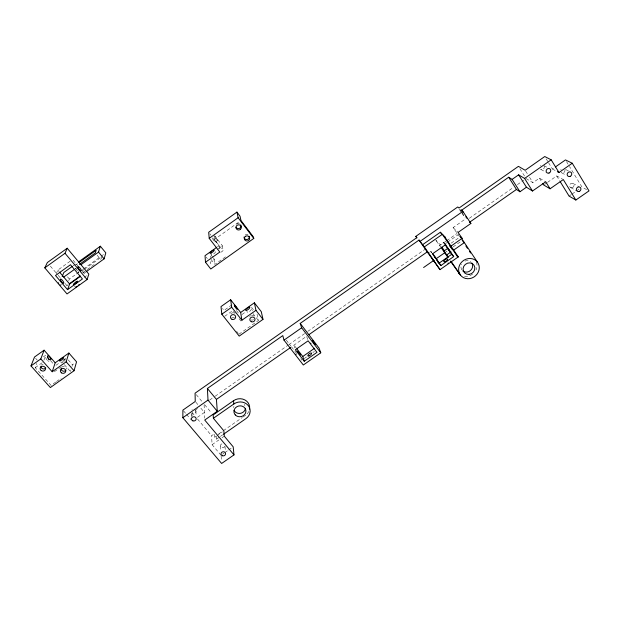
<?xml version="1.0" encoding="UTF-8"?>
<svg xmlns="http://www.w3.org/2000/svg" width="620" height="620" viewBox="0 0 620 620"><rect width="100%" height="100%" fill="white"/><g stroke="black" fill="none" stroke-linecap="round" stroke-linejoin="round"><path stroke-width="0.46" stroke-dasharray="3.1 2.33" d="M70.463 371.605L70.959 369.892M71.959 366.451L72.455 364.731L74.501 363.281M101.052 258.997L101.68 256.889M43.873 360.267L45.725 355.206L43.369 356.887M55.73 382.075L51.08 385.377L35.247 367.66L36.882 363.382M65.185 283.572L66.882 285.572L67.51 283.945M68.75 280.674L69.37 279.039L75.578 274.59M56.164 273.955L57.831 270.095L71.765 260.067M212.42 237.886C214.133 244.939 220.937 240.444 214.737 236.336M215.489 242.071L212.621 237.847M73.152 265.786L75.485 264.104M75.903 264.81L77.461 263.694M76.353 274.032L79.453 271.8M80.228 271.242L82.553 269.576M83.328 269.018L100.386 256.765M101.161 256.207L103.486 254.541M82.22 270.863L83.778 269.747M84.56 269.188L100.897 257.447M66.882 285.572L68.146 284.665M82.77 272.684L95.341 263.655M84.049 273.25L85.955 271.885M84.289 277.365L86.56 275.737M220.821 252.332L223.092 250.72L214.419 239.49L240.994 220.549M35.247 367.66L43.253 361.956M217.488 246.791L219.046 245.683L213.288 238.227M217.225 249.558L222.44 245.853L213.915 234.802L214.419 239.49M55.909 365.335L60.419 362.127M63.418 359.988L65.674 358.383M54.39 371.69L61.264 366.8M213.296 257.874L214.396 259.3L210.203 262.276L210.529 266.12M210.971 259.346L214.908 264.383L225.912 256.564M56.505 381.525L61.155 378.216M231.942 304.808L224.037 310.395L222.526 308.489M224.703 316.293L232.748 310.612L235.05 313.534M241.94 314.534L246.465 311.341M238.925 334.219L258.408 320.509L257.168 314.572L255.541 312.488M459.753 236.879L453.088 227.61L465.62 218.829M195.013 410.324L198.028 408.216M209.606 400.109L214.357 396.785M215.148 396.234L287.99 345.239M288.781 344.681L304.614 333.599M307.784 331.375L424.964 249.341M469.286 218.317L513.461 187.387M517.406 184.628L523.714 180.211M429.598 252.332L430.869 251.449L431.83 252.542M445.106 244.141L443.579 242.552L440.293 244.853L435.604 239.847M436.1 240.583L439.58 245.683L445.927 241.242M446.718 240.692L457.025 233.476M444.563 244.272L446.85 242.676M447.609 242.141L458.281 234.678M197.501 417.268L204.414 412.424L200.136 407.309M526.086 178.552L532.929 182.683L539.423 178.142L545.724 181.784M548.591 162.789L552.436 169.035L554.737 167.431M451.174 243.149L459.621 237.243M444.718 252.766L447.005 251.17M453.088 246.923L461.45 241.072M544.476 184.489L546.77 182.892M547.53 182.358L556.698 175.956L562.464 179.11M304.226 358.569L306.575 356.926M312.852 352.548L314.418 351.455M221.038 455.258L212.094 444.672L211.598 435.721L214.582 433.636L214.799 437.108L216.496 439.123L219.596 436.968M218.635 433.992L222.58 431.241M223.371 430.691L242.319 417.493M243.11 416.942L245.474 415.292L245.698 416.958M214.799 437.108L216.31 436.054M217.062 435.535L222.332 431.861M220.371 436.426L222.696 434.806M212.094 444.672L218.953 439.898M221.999 437.774L224.285 436.186M569.09 196.106L571.369 194.517M572.128 193.99L575.933 191.347M576.693 190.813L578.971 189.232M222.557 454.204L224.076 453.143M224.835 452.615L227.865 450.507M228.625 449.981L231.663 447.873M217.612 240.56L214.536 236.375M565.564 169.454L569.764 171.624M561.635 172.809L565.812 175.026M552.436 169.035L556.52 171.221M544.019 165.687L547.212 167.4M586.667 189.627L582.01 187.116L569.486 166.509M572.927 183.404L579.018 186.705M540.935 169.477L545.693 172.104M570.687 187.589L575.98 190.534M453.088 227.61L458.11 232.384M439.58 245.683L440.75 246.938M35.619 358.298L37.301 360.181M50.763 360.894L53.273 363.738M64.317 364.63L69.851 370.907M68.231 359.918L72.455 364.731M50.352 266.112L57.598 274.637M58.195 275.35L60.613 278.194M67.472 276.799L69.37 279.039M74.369 285.836L75.4 287.052M57.831 270.095L59.016 271.49M183.512 410.843L185.969 413.757M186.581 414.478L190.89 419.577M75.431 268.452L77.919 271.413M191.999 412.439L194.448 415.346M197.509 418.988L211.598 435.721M73.121 260.206L78.422 266.53M82.367 271.235L84.273 273.513M195.858 402.194L199.524 406.581M196.261 394.638L202.864 402.55M204.67 404.721L211.35 412.742M97.139 255.223L100.843 259.703M236.553 331.235L238.336 333.475M239.08 318.641L241.381 321.563M236.468 310.566L239.297 314.162M252.898 313.449L258.408 320.509M206.189 257.13L207.336 258.602M212.738 257.168L210.529 254.332L210.823 257.672M253.371 309.706L251.751 307.621L252.402 310.946M286.293 340.101L290.943 346.107M296.701 353.532L291.524 346.851L306.621 336.288L307.83 339.907M300.723 358.724L301.878 360.212M209.839 233.756L210.986 235.251M296.337 348.153L293.996 345.123L294.802 347.897M244.133 404.426L244.947 405.604M430.869 251.449L431.946 253.014M443.579 242.552L444.587 244.032M460.063 209.63L461.644 212.017M462.171 212.815L464.806 216.791M459.319 209.328L461.42 212.497M461.946 213.288L465.093 218.038M519.955 168.803L525.062 176.925M525.636 171.042L527.581 174.15M529.527 177.25L532.929 182.683M539.423 178.142L542.283 182.73M546.189 158.883L548.111 162.006M556.698 175.956L559.674 180.792M566.479 161.564L568.982 165.687M222.44 245.853L223.092 250.72M219.046 245.683L219.488 249.317M214.396 259.3L214.908 264.383M224.983 446.338L225.354 450.818M220.41 446.051L220.805 451.438M221.108 456.165L221.441 460.73M216.326 436.511L216.496 439.123M204.096 404.782L204.662 418.136M195.967 410.975L196.075 415.718M192.014 413.393L192.053 416.253M191.41 413.478L191.456 417.283M476.462 262.229A10.594 9.688 -38.9 0 1 476.028 269.917M472.579 274.133A10.594 9.688 -38.9 0 1 462.396 275.792M224.727 446.493A2.271 2.03 -10.5 0 1 220.828 447.012A2.271 2.03 -10.5 0 1 222.41 443.734M233.601 407.689A5.968 5.402 -11.7 0 1 233.957 406.302M461.838 269.855A6.053 5.534 -38.9 0 1 461.621 264.151M465.085 261.059A6.053 5.534 -38.9 0 1 470.797 261.865M544.05 166.02A2.41 2.178 -50.7 0 1 540.47 169.159M540.47 165.889A2.41 2.178 -50.7 0 1 540.942 165.478M564.936 169.865A2.403 2.162 -50.7 0 1 561.17 172.492M560.798 169.764A2.403 2.162 -50.7 0 1 561.154 169.252M248.79 411.455A10.207 9.238 -11.7 0 1 246.163 414.764M195.525 409.983A2.309 2.085 -7.6 0 1 192.246 412.951M191.867 410.021A2.309 2.085 -7.6 0 1 192.301 409.634M78.376 271.374A2.705 0.736 52.7 0 1 78.314 272.699M75.229 268.762A2.705 0.736 52.7 0 1 75.95 268.499M76.353 268.786A2.705 0.736 52.7 0 1 76.795 269.196M61.194 284.386A2.705 0.798 52.5 0 1 61.256 285.076M253.58 319.594A2.588 2.418 -12.8 0 1 251.015 319.904M249.721 316.735A2.588 2.418 -12.8 0 1 250.077 316.192M250.565 315.743A2.588 2.418 -12.8 0 1 251.162 315.425M251.821 315.262A2.588 2.418 -12.8 0 1 254.169 316.192M234.337 317.184A2.596 2.433 -10.2 0 1 231.756 317.502M230.787 313.767A2.596 2.433 -10.2 0 1 234.91 313.774M251.147 309.062A2.558 0.798 -38.1 0 1 249.186 311.713A2.558 0.798 -38.1 0 1 247.318 311.589M245.35 234.81A2.651 2.55 -11.8 0 1 248 234.771M215.442 251.681A2.612 0.635 -37.6 0 1 213.226 254.246A2.612 0.635 -37.6 0 1 211.567 254.246M236.569 224.161A2.666 2.573 -9.6 0 1 239.801 223.867M49.003 361.15A2.588 0.914 53.2 0 1 47.562 360.53M47.112 360.073A2.588 0.914 53.2 0 1 45.787 357.694A2.588 0.914 53.2 0 1 46.547 357.012M61.558 367.373A2.674 2.41 4.7 0 1 66.379 369.132M41.408 365.103A2.697 2.418 6.2 0 1 43.16 364.165M65.332 359.639A2.666 0.605 -40 0 0 64.038 359.833L63.581 360.135A2.666 0.605 -40 0 0 62.969 360.608M65.201 359.941A2.666 0.605 -40 0 1 64.093 361.22M63.566 361.677A2.666 0.605 -40 0 1 61.481 362.917A2.666 0.605 -40 0 1 61.605 361.956M61.985 361.522A2.666 0.605 -40 0 1 62.45 361.057M572.392 187.62A2.387 2.131 -49.5 0 0 573.392 183.714A2.387 2.131 -49.5 0 0 569.64 185.148A2.387 2.131 -49.5 0 0 572.392 187.62"/><path stroke-width="0.93" d="M249.55 409.115A10.207 9.238 -11.7 0 0 244.838 399.908A10.207 9.238 -11.7 0 0 233.531 400.714L213.179 414.927L213.381 418.283L223.843 430.807L224.285 436.186L233.182 446.818L233.988 454.894L221.635 463.466L182.846 417.71L182.892 410.114L195.246 401.458L195.067 393.196L416.88 237.6L415.811 236.375L457.746 206.956L459.009 208.041L518.429 166.362L525.148 170.267L544.747 156.535L551.18 159.821L558.976 172.523L572.252 163.246L589 190.883L575.848 200.035L569.09 196.106L560.17 181.598M44.09 350.192L34.503 357.035L31 365.916L50.367 387.554L74.036 370.745L76.547 361.824L68.874 353.044L55.211 362.778L52.204 371.744L40.811 358.918L44.09 350.192L55.211 362.778M86.591 271.428L104.098 258.858L105.811 252.867L100.355 246.225L78.593 261.873M52.204 371.744L66.177 361.801L68.874 353.044M80.964 264.701L98.518 252.092L100.355 246.225M87.071 279.566L88.831 274.11L67.2 248.24L47.329 262.562L44.795 267.856L67.03 293.934L87.071 279.566L65.023 253.278L67.2 248.24M67.534 289.656L82.437 278.969L70.471 264.732L55.498 275.505L67.534 289.656L69.642 284.022L80.422 276.28M62.194 276.497L63.829 272.49L72.377 266.344M449.833 245.915L452.391 249.565M44.795 267.856L65.023 253.278M79.019 262.57L96.185 250.232L95.294 252.983L79.36 264.438M63.752 277.078L74.563 269.305M69.417 283.758L80.197 276.016M236.933 212.102L208.684 232.267L209.219 238.351L219.821 252.038L205.483 262.245L210.777 268.995L253.789 238.421L253.425 237.003L240.994 220.549L240.017 216.179L236.933 212.102L238.142 217.721L253.789 238.421M209.219 238.351L238.142 217.721M31 365.916L40.811 358.918M216.713 247.341L205.034 255.657L205.483 262.245M240.653 312.496L230.648 299.762L221.007 306.575L221.813 314.208L239.204 336.11L262.996 319.37L261.284 311.682L254.386 302.8L240.653 312.496L241.901 320.222L255.952 310.318L254.386 302.8M221.813 314.208L231.679 307.241L230.648 299.762M233.988 454.894L204.74 420.035L217.279 411.277L208.002 400.101L207.398 388.476L282.805 335.606L284.014 340.132L303.312 365.002L320.772 352.819L319.122 348.176L300.204 323.4L419.043 240.072L424.367 246.899L440.014 269.638L457.87 257.184L442.37 234.298L424.367 246.899M575.848 200.035L563.286 179.56L550.064 188.782L545.724 181.784L532.495 191.022L526.442 187.217L519.955 191.75L512.12 179.397L508.679 177.227L461.582 210.25L461.148 209.878M420.143 241.335L462.884 211.374L470.882 223.456L458.11 232.384L462.109 238.351L450.151 246.706M512.12 179.397L518.63 174.832L524.582 178.436L532.495 191.022M284.014 340.132L301.638 327.786L300.204 323.4M422.499 244.761L440.355 232.244L445.214 237.189M182.846 417.71L208.002 400.101M524.582 178.436L551.18 159.821M217.279 411.277L216.427 399.404L290.733 347.409M308.853 334.73L427.196 251.914L440.014 269.638M519.955 191.75L516.452 189.464L469.549 222.278L470.882 223.456M555.505 166.888L565.479 159.913L572.252 163.246M448.307 257.254L442.726 249.062L444.331 250.782L447.609 248.488M423.592 267.53L433.884 260.338M436.24 258.695L444.718 252.766M446.718 254.929L451.05 251.898M453.29 250.34L464.349 242.614L462.21 240.544M213.381 418.283L233.895 403.953A10.284 9.3 -11.8 0 1 248.209 405.503A10.284 9.3 -11.8 0 1 245.923 418.632L223.471 434.271M304.242 361.243L295.345 349.75L308.125 340.814L316.975 352.362L304.242 361.243L302.793 356.5L314.58 348.269M437.798 261.896L438.96 263.229L451.616 254.394L453.7 256.595L440.944 265.5L439.456 263.795M76.756 286.517L77.299 286.146M557.341 171.655L558.976 172.523M550.064 188.782L543.717 185.024L542.764 183.497M462.884 211.374L461.582 210.25L463.171 212.66M462.109 238.351L460.396 236.708L477.485 262.198A10.679 9.75 -38.8 0 1 469.704 278.605A10.679 9.75 -38.8 0 1 459.645 265.035A10.679 9.75 -38.8 0 1 477.485 262.198L476.369 261.097M456.258 254.812L458.397 257.037L444.416 236.375M450.492 261.237L460.443 275.079L450.942 261.129M66.177 361.801L74.036 370.745M59.605 272.188L69.642 284.022M436.922 260.005C437.875 260.95 434.209 255.773 434.783 256.998M207.398 388.476L216.427 399.404M98.518 252.092L104.098 258.858M231.679 307.241L241.901 320.222M255.952 310.318L262.996 319.37M296.926 348.913L302.793 356.5M301.638 327.786L320.772 352.819M436.341 259.245L436.658 259.664M436 258.772L435.015 257.362M234.097 410.44L234.918 411.618A5.968 5.402 -11.7 0 0 241.226 413.145A5.968 5.402 -11.7 0 0 245.435 408.355M419.043 240.072L427.196 251.914M415.811 236.375L416.888 237.933M440.944 265.5L432.791 253.634L445.61 244.667L453.7 256.595M432.481 253.805L435.721 258.517M436.798 260.09L438.96 263.229M441.804 247.078L444.331 250.782M441.246 247.667L447.865 257.385M440.355 232.244L441.386 233.771M445.09 244.776L451.616 254.394M465.868 245.993L467.433 248.326M469.518 251.441L470.564 252.991M465.829 216.667L466.891 218.271M508.679 177.227L516.452 189.464M295.787 354.214L296.096 354.702M518.63 174.832L526.442 187.217M310.69 343.1L310.946 343.542M233.531 400.714L233.895 403.953M460.149 274.567A10.594 9.688 -38.9 0 1 458.358 272.785M471.774 262.934A6.053 5.534 -38.9 0 1 470.518 270.483A6.053 5.534 -38.9 0 1 462.807 270.925M448.407 263.012A2.325 0.907 -33.6 0 1 447.935 263.376M79.275 284.394A2.736 0.496 -38.6 0 1 78.407 285.254M76.26 286.82A2.736 0.496 -38.6 0 1 75.849 287.013M60.504 285.084A2.705 0.798 52.5 0 1 60.094 284.797M58.745 283.332A2.705 0.798 52.5 0 1 58.358 282.759M249.232 236.305A2.651 2.55 -11.8 0 1 247.008 239.522A2.651 2.55 -11.8 0 1 244.017 237.034M240.731 224.843A2.666 2.573 -9.6 0 1 240.149 227.928L239.576 228.315A2.666 2.573 -9.6 0 1 235.995 227.253M47.391 357.601A2.588 0.914 53.2 0 1 47.833 358.058M48.623 359.135A2.588 0.914 53.2 0 1 48.91 359.685M65.883 370.287A2.674 2.41 4.7 0 1 61.062 368.528M45.772 368.032A2.697 2.418 6.2 0 1 40.912 366.265M432.024 258.354L434.682 262.128L432.024 258.354M447.307 247.674L449.988 251.433L447.307 247.674M245.667 236.22L245.117 236.631A2.666 2.558 -11.8 0 0 246.078 240.847A2.666 2.558 -11.8 0 0 249.651 238.158A2.666 2.558 -11.8 0 0 245.667 236.22M76.26 281.744L75.718 282.115A2.736 0.488 -38.6 0 0 73.385 284.355A2.736 0.488 -38.6 0 0 74.695 284.084L75.245 283.704A2.736 0.488 -38.6 0 0 77.578 281.472A2.736 0.488 -38.6 0 0 76.26 281.744M300.336 354.896L297.685 351.191L300.336 354.896M240.444 229.307L239.87 229.695A2.682 2.581 -9.7 0 1 235.964 227.548A2.682 2.581 -9.7 0 1 239.684 225.013A2.682 2.581 -9.7 0 1 240.444 229.307M62.38 357.949L61.86 358.306A2.674 0.597 -40 0 0 59.629 361.018A2.674 0.597 -40 0 0 63.031 358.716A2.674 0.597 -40 0 0 62.38 357.949M248.031 307.636L247.496 307.993A2.558 0.791 -38.1 0 0 245.962 310.496A2.558 0.791 -38.1 0 0 249.457 308.187A2.558 0.791 -38.1 0 0 248.031 307.636M315.255 344.48L312.612 340.752L315.255 344.48M235.29 414.935L234.461 413.757A6.014 5.433 -11.8 0 1 236.778 406.782A6.014 5.433 -11.8 0 1 244.575 407.696L245.396 408.882A6.014 5.433 -11.8 0 1 243.071 415.834A6.014 5.433 -11.8 0 1 235.29 414.935M549.025 173.042A2.449 2.216 -50.5 0 0 550.079 169.02A2.449 2.216 -50.5 0 0 546.212 170.446A2.449 2.216 -50.5 0 0 549.025 173.042M222.355 455.739A2.309 2.054 -10.6 0 0 225.572 453.507A2.309 2.054 -10.6 0 0 221.929 452.205A2.309 2.054 -10.6 0 0 222.355 455.739M444.796 261.756A2.325 0.899 -33.6 0 0 447.71 259.23A2.325 0.899 -33.6 0 0 444.625 260.036A2.325 0.899 -33.6 0 0 444.796 261.756M309.031 355.942A2.286 0.876 -38 0 0 311.573 353.229A2.286 0.876 -38 0 0 308.528 354.423A2.286 0.876 -38 0 0 309.031 355.942M579.22 191.41A2.426 2.17 -49.3 0 0 580.25 187.434A2.426 2.17 -49.3 0 0 576.429 188.899A2.426 2.17 -49.3 0 0 579.22 191.41M469.146 274.381A6.099 5.572 -38.8 0 0 473.967 265.159A6.099 5.572 -38.8 0 0 463.752 266.368A6.099 5.572 -38.8 0 0 469.146 274.381M570.059 176.398A2.441 2.193 -50.4 0 0 571.082 172.375A2.441 2.193 -50.4 0 0 567.246 173.848A2.441 2.193 -50.4 0 0 570.059 176.398M192.882 420.848A2.348 2.116 -7.7 0 0 196.145 418.57A2.348 2.116 -7.7 0 0 192.409 417.206A2.348 2.116 -7.7 0 0 192.882 420.848M78.135 267.809A2.705 0.728 52.7 0 0 81.127 270.847A2.705 0.728 52.7 0 0 79.36 267.344A2.705 0.728 52.7 0 0 78.135 267.809M60.636 280.364A2.705 0.791 52.5 0 0 63.674 283.379A2.705 0.791 52.5 0 0 61.961 279.86A2.705 0.791 52.5 0 0 60.636 280.364M251.356 321.726A2.604 2.426 -12.9 0 0 255.006 319.161A2.604 2.426 -12.9 0 0 250.914 317.541A2.604 2.426 -12.9 0 0 251.356 321.726M231.996 319.308A2.612 2.441 -10.2 0 0 235.647 316.735A2.612 2.441 -10.2 0 0 231.524 315.107A2.612 2.441 -10.2 0 0 231.996 319.308M234.6 306.071A2.558 0.411 54.8 0 0 237.204 309.38A2.558 0.411 54.8 0 0 235.701 306.42A2.558 0.411 54.8 0 0 234.6 306.071M211.141 253.037A2.619 0.635 -37.6 0 0 214.241 250.147A2.619 0.635 -37.6 0 0 211.009 251.774A2.619 0.635 -37.6 0 0 211.141 253.037M47.755 357.213A2.588 0.914 53.3 0 0 50.716 359.925A2.588 0.914 53.3 0 0 49.096 356.376A2.588 0.914 53.3 0 0 47.755 357.213M61.489 372.86A2.689 2.418 4.7 0 0 65.751 371.225A2.689 2.418 4.7 0 0 61.985 368.691A2.689 2.418 4.7 0 0 61.489 372.86M41.253 370.597A2.712 2.433 6.1 0 0 45.524 368.962A2.712 2.433 6.1 0 0 41.726 366.42A2.712 2.433 6.1 0 0 41.253 370.597"/></g></svg>
